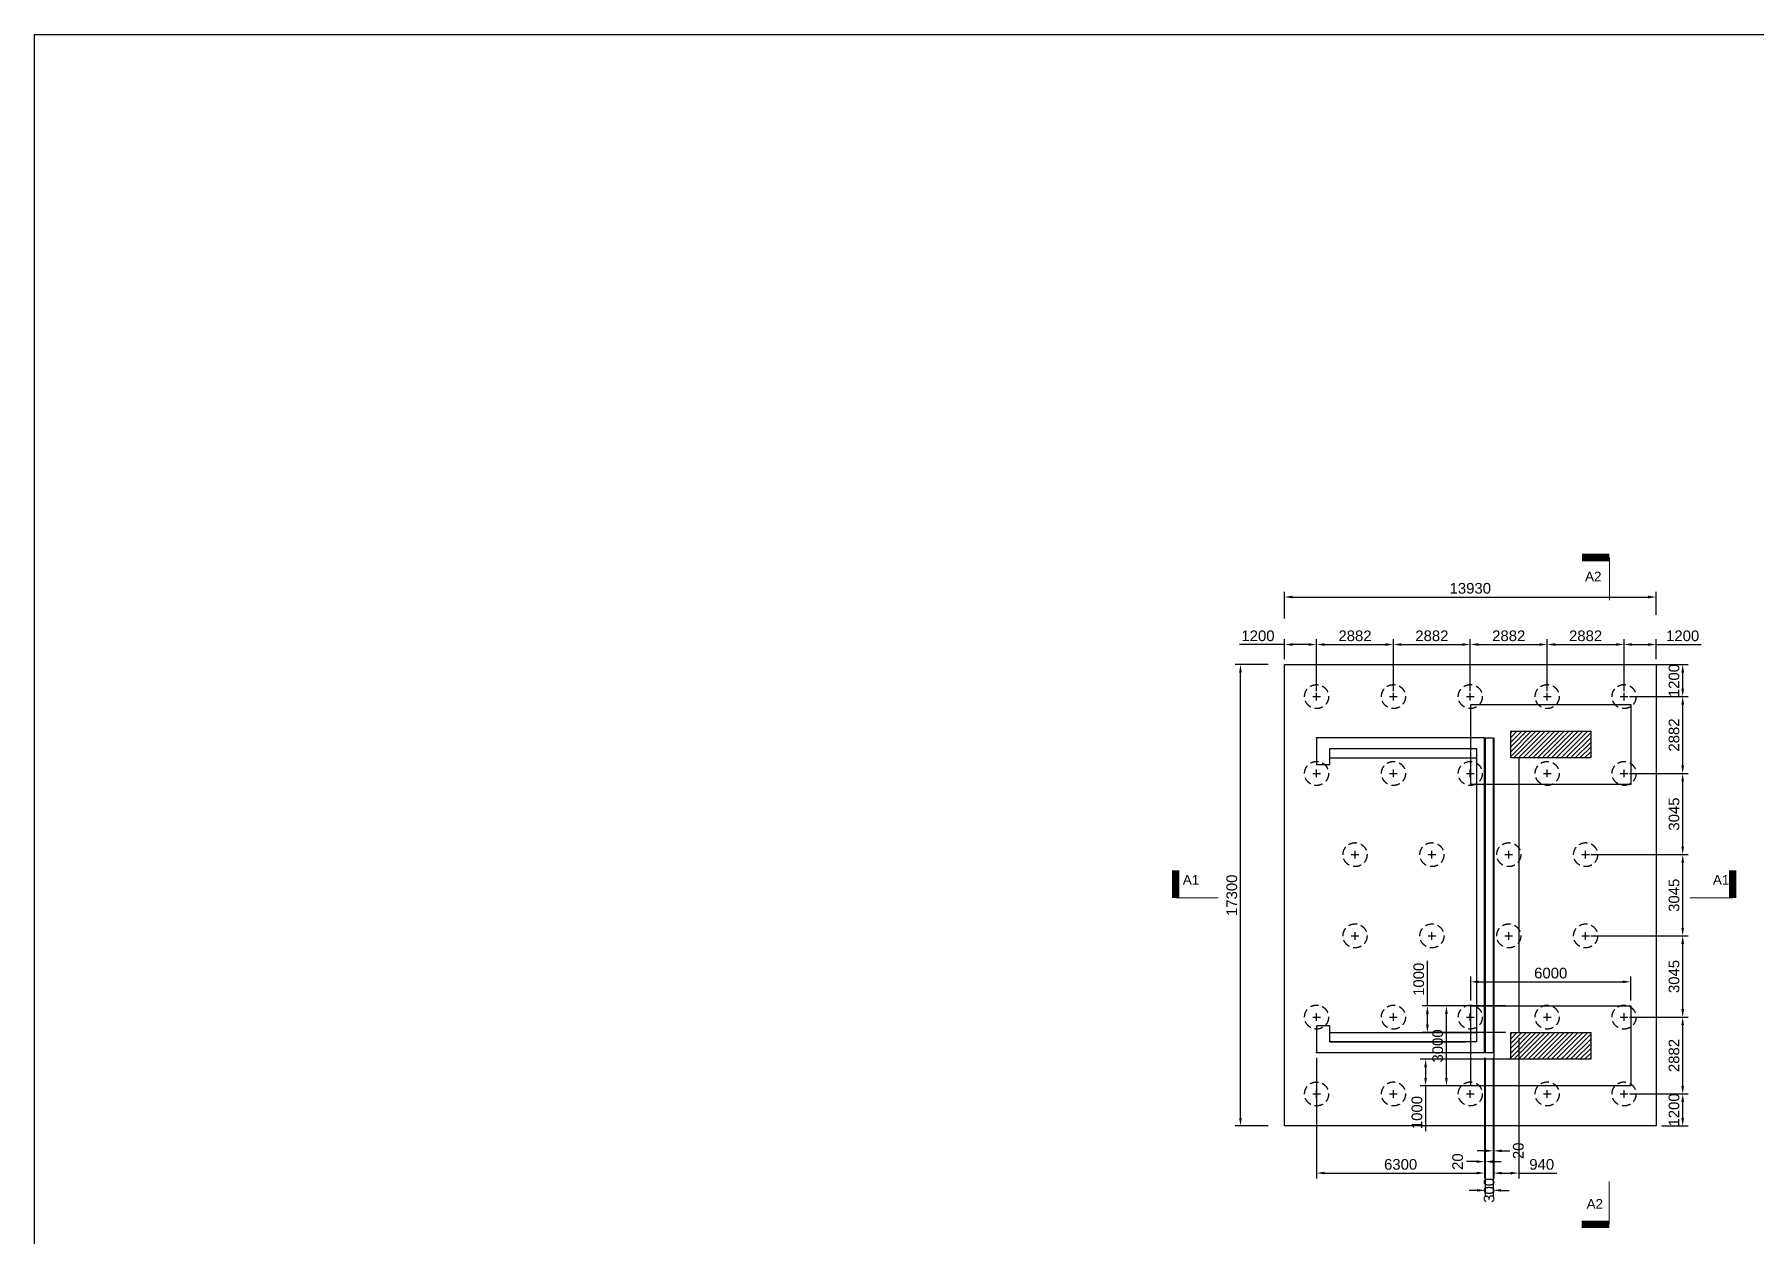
# Model space of a CAD drawing. Header units: millimetres. Extents: x 1231188 to 3899118, y -5478610 to -489530.
# Drawn here: x 2838621 to 2903229, y -3108633 to -3063520 of the extents above; entities that cross this region are included whole.
import ezdxf

# ---------------------------------------------------------------- set-up
doc = ezdxf.new("R2010")
doc.units = ezdxf.units.MM
doc.header["$LTSCALE"] = 25
doc.header["$MEASUREMENT"] = 0
doc.header["$PDMODE"] = 3
doc.linetypes.add('DASHED', pattern=[0.75, 0.5, -0.25])
doc.layers.get('Defpoints').update_dxf_attribs({"color": 230, "lineweight": 9})
for name, color, linetype in [('ABUTMENT', 1, 'Continuous'), ('ARCH', 4, 'Continuous'), ('Reinf', 1, 'Continuous')]:
    doc.layers.add(name, color=color, linetype=linetype)
for name, color, linetype, lineweight in [('COLUMN', 1, 'Continuous', 25), ('DIM', 8, 'Continuous', 13), ('HATCH', 191, 'Continuous', 9), ('Long beam', 2, 'Continuous', 15), ('PILE', 214, 'Continuous', 30), ('text', 7, 'Continuous', 18)]:
    doc.layers.add(name, color=color, linetype=linetype, lineweight=lineweight)
doc.styles.add('ARIAL', font='arial.ttf', dxfattribs={"height": 400})
doc.styles.get("Standard").update_dxf_attribs({"font": 'swissl.ttf'})
doc.dimstyles.new('dim-50', dxfattribs={"dimtxt": 200, "dimasz": 200, "dimexe": 20, "dimexo": 20, "dimgap": 0.09, "dimtad": 0, "dimdec": 0, "dimzin": 0, "dimdsep": 46, "dimtxsty": 'Standard', "dimcen": 0.09, "dimclrd": 5, "dimclrt": 5, "dimazin": 0, "dimtfac": 1, "dimtdec": 0, "dimtofl": 0, "dimtmove": 0, "dimatfit": 3, "dimfxl": 1, "dimtolj": 1, "dimtzin": 0, "dimarcsym": 0})

# ---------------------------------------------------------------- blocks, each defined once
blk = doc.blocks.new('SEC')
at = {"layer": 'text', "color": 6, "linetype": 'ByBlock', "ltscale": 100}
blk.add_lwpolyline([(-799, 0), (0, 0)], dxfattribs=at)
blk.add_lwpolyline([(0, 0, 140, 140, 0), (0, -514, 0, 0, 0)], format="xyseb", dxfattribs=at)
blk = doc.blocks.new('*D683')
at = {"layer": 'Defpoints', "color": 0, "lineweight": -2, "ltscale": 150, "transparency": 16777216}
for p in [(2899424, -3084615), (2885494, -3085618, 46691), (2899424, -3085481, 46692)]:
    blk.add_point(p, dxfattribs=at)
at = {"layer": 'DIM', "color": 0, "lineweight": -2, "ltscale": 150, "transparency": 16777216}
for p, q in [((2885494, -3085418), (2885494, -3084415)), ((2899424, -3085281), (2899424, -3084415))]:
    blk.add_line(p, q, dxfattribs=at)
at = {"layer": 'DIM', "color": 5, "lineweight": -2, "ltscale": 150, "transparency": 16777216}
blk.add_line((2885794, -3084615), (2899124, -3084615), dxfattribs=at)
for points in [[(2885794, -3084565), (2885794, -3084665), (2885494, -3084615)], [(2899124, -3084565), (2899124, -3084665), (2899424, -3084615)]]:
    blk.add_solid(points, dxfattribs=at)
at = {"layer": 'DIM', "color": 2, "ltscale": 150, "transparency": 16777216, "insert": (2892459, -3084290), "char_height": 400, "attachment_point": 5, "style": 'ARIAL'}
blk.add_mtext('\\A1;13930', dxfattribs=at)
blk = doc.blocks.new('*D684')
at = {"layer": 'Defpoints', "color": 0, "lineweight": -2, "ltscale": 150, "transparency": 16777216}
for p in [(2883841, -3087149), (2885084, -3087149), (2885084, -3104449)]:
    blk.add_point(p, dxfattribs=at)
at = {"layer": 'DIM', "color": 0, "lineweight": -2, "ltscale": 150, "transparency": 16777216}
for p, q in [((2884884, -3087149), (2883641, -3087149)), ((2884884, -3104449), (2883641, -3104449))]:
    blk.add_line(p, q, dxfattribs=at)
at = {"layer": 'DIM', "color": 5, "lineweight": -2, "ltscale": 150, "transparency": 16777216}
blk.add_line((2883841, -3104149), (2883841, -3087449), dxfattribs=at)
for points in [[(2883791, -3087449), (2883891, -3087449), (2883841, -3087149)], [(2883791, -3104149), (2883891, -3104149), (2883841, -3104449)]]:
    blk.add_solid(points, dxfattribs=at)
at = {"layer": 'DIM', "color": 2, "ltscale": 150, "transparency": 16777216, "insert": (2883517, -3095799), "char_height": 400, "attachment_point": 5, "rotation": 90, "style": 'ARIAL'}
blk.add_mtext('\\A1;17300', dxfattribs=at)
blk = doc.blocks.new('*D685')
at = {"layer": 'Defpoints', "color": 0, "lineweight": -2, "ltscale": 150, "transparency": 16777216}
for p in [(2886695, -3101699, 46692), (2892996, -3101699, 46692), (2892996, -3106215)]:
    blk.add_point(p, dxfattribs=at)
at = {"layer": 'DIM', "color": 0, "lineweight": -2, "ltscale": 150, "transparency": 16777216}
for p, q in [((2886695, -3101899), (2886695, -3106415)), ((2892996, -3101899), (2892996, -3106415))]:
    blk.add_line(p, q, dxfattribs=at)
at = {"layer": 'DIM', "color": 5, "lineweight": -2, "ltscale": 150, "transparency": 16777216}
blk.add_line((2886995, -3106215), (2892696, -3106215), dxfattribs=at)
for points in [[(2886995, -3106165), (2886995, -3106265), (2886695, -3106215)], [(2892696, -3106165), (2892696, -3106265), (2892996, -3106215)]]:
    blk.add_solid(points, dxfattribs=at)
at = {"layer": 'DIM', "color": 2, "ltscale": 150, "transparency": 16777216, "insert": (2889846, -3105891), "char_height": 400, "attachment_point": 5, "style": 'ARIAL'}
blk.add_mtext('\\A1;6300', dxfattribs=at)
blk = doc.blocks.new('*D686')
at = {"layer": 'Defpoints', "color": 0, "lineweight": -2, "ltscale": 150, "transparency": 16777216}
for p in [(2892996, -3101699), (2893016, -3101699, 0), (2893016, -3105787)]:
    blk.add_point(p, dxfattribs=at)
at = {"layer": 'DIM', "color": 0, "lineweight": -2, "ltscale": 150, "transparency": 16777216}
for p, q in [((2892996, -3101899), (2892996, -3105987)), ((2893016, -3101899), (2893016, -3105987))]:
    blk.add_line(p, q, dxfattribs=at)
at = {"layer": 'DIM', "color": 5, "lineweight": -2, "ltscale": 150, "transparency": 16777216}
for p, q in [((2892696, -3105787), (2892311, -3105787)), ((2893316, -3105787), (2893616, -3105787))]:
    blk.add_line(p, q, dxfattribs=at)
for points in [[(2892696, -3105737), (2892696, -3105837), (2892996, -3105787)], [(2893316, -3105737), (2893316, -3105837), (2893016, -3105787)]]:
    blk.add_solid(points, dxfattribs=at)
at = {"layer": 'DIM', "color": 2, "ltscale": 150, "transparency": 16777216, "insert": (2891986, -3105787), "char_height": 400, "attachment_point": 5, "rotation": 90, "style": 'ARIAL'}
blk.add_mtext('\\A1;20', dxfattribs=at)
blk = doc.blocks.new('*D687')
at = {"layer": 'Defpoints', "color": 0, "lineweight": -2, "ltscale": 150, "transparency": 16777216}
for p in [(2893016, -3101699, 0), (2893315, -3101699, -64193), (2893315, -3106864)]:
    blk.add_point(p, dxfattribs=at)
at = {"layer": 'DIM', "color": 0, "lineweight": -2, "ltscale": 150, "transparency": 16777216}
for p, q in [((2893016, -3101899), (2893016, -3107064)), ((2893315, -3101899), (2893315, -3107064))]:
    blk.add_line(p, q, dxfattribs=at)
at = {"layer": 'DIM', "color": 5, "lineweight": -2, "ltscale": 150, "transparency": 16777216}
for p, q in [((2892716, -3106864), (2892416, -3106864)), ((2893615, -3106864), (2893915, -3106864))]:
    blk.add_line(p, q, dxfattribs=at)
for points in [[(2892716, -3106814), (2892716, -3106914), (2893016, -3106864)], [(2893615, -3106814), (2893615, -3106914), (2893315, -3106864)]]:
    blk.add_solid(points, dxfattribs=at)
at = {"layer": 'DIM', "color": 2, "ltscale": 150, "transparency": 16777216, "insert": (2893165, -3106864), "char_height": 400, "attachment_point": 5, "rotation": 90, "style": 'ARIAL'}
blk.add_mtext('\\A1;300', dxfattribs=at)
blk = doc.blocks.new('*D688')
at = {"layer": 'Defpoints', "color": 0, "lineweight": -2, "ltscale": 150, "transparency": 16777216}
for p in [(2893315, -3101699, 46692), (2893335, -3101699), (2893335, -3105381)]:
    blk.add_point(p, dxfattribs=at)
at = {"layer": 'DIM', "color": 0, "lineweight": -2, "ltscale": 150, "transparency": 16777216}
for p, q in [((2893315, -3101899), (2893315, -3105581)), ((2893335, -3101899), (2893335, -3105581))]:
    blk.add_line(p, q, dxfattribs=at)
at = {"layer": 'DIM', "color": 5, "lineweight": -2, "ltscale": 150, "transparency": 16777216}
for p, q in [((2893015, -3105381), (2892715, -3105381)), ((2893635, -3105381), (2893935, -3105381))]:
    blk.add_line(p, q, dxfattribs=at)
for points in [[(2893015, -3105331), (2893015, -3105431), (2893315, -3105381)], [(2893635, -3105331), (2893635, -3105431), (2893335, -3105381)]]:
    blk.add_solid(points, dxfattribs=at)
at = {"layer": 'DIM', "color": 2, "ltscale": 150, "transparency": 16777216, "insert": (2894260, -3105381), "char_height": 400, "attachment_point": 5, "rotation": 90, "style": 'ARIAL'}
blk.add_mtext('\\A1;20', dxfattribs=at)
blk = doc.blocks.new('*D689')
at = {"layer": 'Defpoints', "color": 0, "lineweight": -2, "ltscale": 150, "transparency": 16777216}
for p in [(2893335, -3100949), (2894276, -3100949), (2894276, -3106217)]:
    blk.add_point(p, dxfattribs=at)
at = {"layer": 'DIM', "color": 0, "lineweight": -2, "ltscale": 150, "transparency": 16777216}
for p, q in [((2893335, -3101149), (2893335, -3106417)), ((2894276, -3101149), (2894276, -3106417))]:
    blk.add_line(p, q, dxfattribs=at)
at = {"layer": 'DIM', "color": 5, "lineweight": -2, "ltscale": 150, "transparency": 16777216}
for p, q in [((2893635, -3106217), (2893976, -3106217)), ((2894276, -3106217), (2895698, -3106217))]:
    blk.add_line(p, q, dxfattribs=at)
for points in [[(2893635, -3106167), (2893635, -3106267), (2893335, -3106217)], [(2893976, -3106167), (2893976, -3106267), (2894276, -3106217)]]:
    blk.add_solid(points, dxfattribs=at)
at = {"layer": 'DIM', "color": 2, "ltscale": 150, "transparency": 16777216, "insert": (2895137, -3105892), "char_height": 400, "attachment_point": 5, "style": 'ARIAL'}
blk.add_mtext('\\A1;940', dxfattribs=at)
blk = doc.blocks.new('*D690')
at = {"layer": 'Defpoints', "color": 0, "lineweight": -2, "ltscale": 150, "transparency": 16777216}
for p in [(2898474, -3099044), (2892474, -3099949), (2898474, -3099949)]:
    blk.add_point(p, dxfattribs=at)
at = {"layer": 'DIM', "color": 0, "lineweight": -2, "ltscale": 150, "transparency": 16777216}
for p, q in [((2892474, -3099749), (2892474, -3098844)), ((2898474, -3099749), (2898474, -3098844))]:
    blk.add_line(p, q, dxfattribs=at)
at = {"layer": 'DIM', "color": 5, "lineweight": -2, "ltscale": 150, "transparency": 16777216}
blk.add_line((2892774, -3099044), (2898174, -3099044), dxfattribs=at)
for points in [[(2892774, -3098994), (2892774, -3099094), (2892474, -3099044)], [(2898174, -3098994), (2898174, -3099094), (2898474, -3099044)]]:
    blk.add_solid(points, dxfattribs=at)
at = {"layer": 'DIM', "color": 2, "ltscale": 150, "transparency": 16777216, "insert": (2895474, -3098719), "char_height": 400, "attachment_point": 5, "style": 'ARIAL'}
blk.add_mtext('\\A1;6000', dxfattribs=at)
blk = doc.blocks.new('*D691')
at = {"layer": 'Defpoints', "color": 0, "lineweight": -2, "ltscale": 150, "transparency": 16777216}
for p in [(2891563, -3099949), (2892474, -3099949), (2892474, -3102949)]:
    blk.add_point(p, dxfattribs=at)
at = {"layer": 'DIM', "color": 0, "lineweight": -2, "ltscale": 150, "transparency": 16777216}
for p, q in [((2892274, -3099949), (2891363, -3099949)), ((2892274, -3102949), (2891363, -3102949))]:
    blk.add_line(p, q, dxfattribs=at)
at = {"layer": 'DIM', "color": 5, "lineweight": -2, "ltscale": 150, "transparency": 16777216}
blk.add_line((2891563, -3102649), (2891563, -3100249), dxfattribs=at)
for points in [[(2891513, -3100249), (2891613, -3100249), (2891563, -3099949)], [(2891513, -3102649), (2891613, -3102649), (2891563, -3102949)]]:
    blk.add_solid(points, dxfattribs=at)
at = {"layer": 'DIM', "color": 2, "ltscale": 150, "transparency": 16777216, "insert": (2891239, -3101449), "char_height": 400, "attachment_point": 5, "rotation": 90, "style": 'ARIAL'}
blk.add_mtext('\\A1;3000', dxfattribs=at)
blk = doc.blocks.new('*D692')
at = {"layer": 'Defpoints', "color": 0, "lineweight": -2, "ltscale": 150, "transparency": 16777216}
for p in [(2890850, -3099949), (2893974, -3099949), (2893974, -3100949)]:
    blk.add_point(p, dxfattribs=at)
at = {"layer": 'DIM', "color": 5, "lineweight": -2, "ltscale": 150, "transparency": 16777216}
for p, q in [((2890850, -3099949), (2890850, -3098253)), ((2890850, -3100649), (2890850, -3100249))]:
    blk.add_line(p, q, dxfattribs=at)
at = {"layer": 'DIM', "color": 0, "lineweight": -2, "ltscale": 150, "transparency": 16777216}
for p, q in [((2893774, -3099949), (2890650, -3099949)), ((2893774, -3100949), (2890650, -3100949))]:
    blk.add_line(p, q, dxfattribs=at)
at = {"layer": 'DIM', "color": 5, "lineweight": -2, "ltscale": 150, "transparency": 16777216}
for points in [[(2890800, -3100249), (2890900, -3100249), (2890850, -3099949)], [(2890800, -3100649), (2890900, -3100649), (2890850, -3100949)]]:
    blk.add_solid(points, dxfattribs=at)
at = {"layer": 'DIM', "color": 2, "ltscale": 150, "transparency": 16777216, "insert": (2890526, -3098951), "char_height": 400, "attachment_point": 5, "rotation": 90, "style": 'ARIAL'}
blk.add_mtext('\\A1;1000', dxfattribs=at)
blk = doc.blocks.new('*D693')
at = {"layer": 'Defpoints', "color": 0, "lineweight": -2, "ltscale": 150, "transparency": 16777216}
for p in [(2890782, -3101949), (2894274, -3101949), (2894274, -3102949)]:
    blk.add_point(p, dxfattribs=at)
at = {"layer": 'DIM', "color": 0, "lineweight": -2, "ltscale": 150, "transparency": 16777216}
for p, q in [((2894074, -3101949), (2890582, -3101949)), ((2894074, -3102949), (2890582, -3102949))]:
    blk.add_line(p, q, dxfattribs=at)
at = {"layer": 'DIM', "color": 5, "lineweight": -2, "ltscale": 150, "transparency": 16777216}
for p, q in [((2890782, -3102249), (2890782, -3102649)), ((2890782, -3102949), (2890782, -3104644))]:
    blk.add_line(p, q, dxfattribs=at)
for points in [[(2890732, -3102249), (2890832, -3102249), (2890782, -3101949)], [(2890732, -3102649), (2890832, -3102649), (2890782, -3102949)]]:
    blk.add_solid(points, dxfattribs=at)
at = {"layer": 'DIM', "color": 2, "ltscale": 150, "transparency": 16777216, "insert": (2890458, -3103946), "char_height": 400, "attachment_point": 5, "rotation": 90, "style": 'ARIAL'}
blk.add_mtext('\\A1;1000', dxfattribs=at)
blk = doc.blocks.new('*D694')
at = {"layer": 'Defpoints', "color": 0, "lineweight": -2, "ltscale": 150, "transparency": 16777216}
for p in [(2898224, -3103249, 42552), (2900423, -3103249), (2899424, -3104449, 89243)]:
    blk.add_point(p, dxfattribs=at)
at = {"layer": 'DIM', "color": 0, "lineweight": -2, "ltscale": 150, "transparency": 16777216}
for p, q in [((2898424, -3103249), (2900623, -3103249)), ((2899624, -3104449), (2900623, -3104449))]:
    blk.add_line(p, q, dxfattribs=at)
at = {"layer": 'DIM', "color": 5, "lineweight": -2, "ltscale": 150, "transparency": 16777216}
blk.add_line((2900423, -3104149), (2900423, -3103549), dxfattribs=at)
for points in [[(2900373, -3103549), (2900473, -3103549), (2900423, -3103249)], [(2900373, -3104149), (2900473, -3104149), (2900423, -3104449)]]:
    blk.add_solid(points, dxfattribs=at)
at = {"layer": 'DIM', "color": 2, "ltscale": 150, "transparency": 16777216, "insert": (2900098, -3103849), "char_height": 400, "attachment_point": 5, "rotation": 90, "style": 'ARIAL'}
blk.add_mtext('\\A1;1200', dxfattribs=at)
blk = doc.blocks.new('*D695')
at = {"layer": 'Defpoints', "color": 0, "lineweight": -2, "ltscale": 150, "transparency": 16777216}
for p in [(2898224, -3100367, 42552), (2900423, -3100367), (2898224, -3103249, 42552)]:
    blk.add_point(p, dxfattribs=at)
at = {"layer": 'DIM', "color": 0, "lineweight": -2, "ltscale": 150, "transparency": 16777216}
for p, q in [((2898424, -3100367), (2900623, -3100367)), ((2898424, -3103249), (2900623, -3103249))]:
    blk.add_line(p, q, dxfattribs=at)
at = {"layer": 'DIM', "color": 5, "lineweight": -2, "ltscale": 150, "transparency": 16777216}
blk.add_line((2900423, -3102949), (2900423, -3100667), dxfattribs=at)
for points in [[(2900373, -3100667), (2900473, -3100667), (2900423, -3100367)], [(2900373, -3102949), (2900473, -3102949), (2900423, -3103249)]]:
    blk.add_solid(points, dxfattribs=at)
at = {"layer": 'DIM', "color": 2, "ltscale": 150, "transparency": 16777216, "insert": (2900098, -3101808), "char_height": 400, "attachment_point": 5, "rotation": 90, "style": 'ARIAL'}
blk.add_mtext('\\A1;2882', dxfattribs=at)
blk = doc.blocks.new('*D696')
at = {"layer": 'Defpoints', "color": 0, "lineweight": -2, "ltscale": 150, "transparency": 16777216}
for p in [(2896783, -3097321), (2900423, -3097321), (2898224, -3100367, 42552)]:
    blk.add_point(p, dxfattribs=at)
at = {"layer": 'DIM', "color": 0, "lineweight": -2, "ltscale": 150, "transparency": 16777216}
for p, q in [((2896983, -3097321), (2900623, -3097321)), ((2898424, -3100367), (2900623, -3100367))]:
    blk.add_line(p, q, dxfattribs=at)
at = {"layer": 'DIM', "color": 5, "lineweight": -2, "ltscale": 150, "transparency": 16777216}
blk.add_line((2900423, -3100067), (2900423, -3097621), dxfattribs=at)
for points in [[(2900373, -3097621), (2900473, -3097621), (2900423, -3097321)], [(2900373, -3100067), (2900473, -3100067), (2900423, -3100367)]]:
    blk.add_solid(points, dxfattribs=at)
at = {"layer": 'DIM', "color": 2, "ltscale": 150, "transparency": 16777216, "insert": (2900098, -3098844), "char_height": 400, "attachment_point": 5, "rotation": 90, "style": 'ARIAL'}
blk.add_mtext('\\A1;3045', dxfattribs=at)
blk = doc.blocks.new('*D697')
at = {"layer": 'Defpoints', "color": 0, "lineweight": -2, "ltscale": 150, "transparency": 16777216}
for p in [(2896783, -3094276), (2900423, -3094276), (2896783, -3097321)]:
    blk.add_point(p, dxfattribs=at)
at = {"layer": 'DIM', "color": 0, "lineweight": -2, "ltscale": 150, "transparency": 16777216}
for p, q in [((2896983, -3094276), (2900623, -3094276)), ((2896983, -3097321), (2900623, -3097321))]:
    blk.add_line(p, q, dxfattribs=at)
at = {"layer": 'DIM', "color": 5, "lineweight": -2, "ltscale": 150, "transparency": 16777216}
blk.add_line((2900423, -3097021), (2900423, -3094576), dxfattribs=at)
for points in [[(2900373, -3094576), (2900473, -3094576), (2900423, -3094276)], [(2900373, -3097021), (2900473, -3097021), (2900423, -3097321)]]:
    blk.add_solid(points, dxfattribs=at)
at = {"layer": 'DIM', "color": 2, "ltscale": 150, "transparency": 16777216, "insert": (2900098, -3095799), "char_height": 400, "attachment_point": 5, "rotation": 90, "style": 'ARIAL'}
blk.add_mtext('\\A1;3045', dxfattribs=at)
blk = doc.blocks.new('*D698')
at = {"layer": 'Defpoints', "color": 0, "lineweight": -2, "ltscale": 150, "transparency": 16777216}
for p in [(2898224, -3091231, 42552), (2900423, -3091231), (2896783, -3094276)]:
    blk.add_point(p, dxfattribs=at)
at = {"layer": 'DIM', "color": 0, "lineweight": -2, "ltscale": 150, "transparency": 16777216}
for p, q in [((2898424, -3091231), (2900623, -3091231)), ((2896983, -3094276), (2900623, -3094276))]:
    blk.add_line(p, q, dxfattribs=at)
at = {"layer": 'DIM', "color": 5, "lineweight": -2, "ltscale": 150, "transparency": 16777216}
blk.add_line((2900423, -3093976), (2900423, -3091531), dxfattribs=at)
for points in [[(2900373, -3091531), (2900473, -3091531), (2900423, -3091231)], [(2900373, -3093976), (2900473, -3093976), (2900423, -3094276)]]:
    blk.add_solid(points, dxfattribs=at)
at = {"layer": 'DIM', "color": 2, "ltscale": 150, "transparency": 16777216, "insert": (2900098, -3092753), "char_height": 400, "attachment_point": 5, "rotation": 90, "style": 'ARIAL'}
blk.add_mtext('\\A1;3045', dxfattribs=at)
blk = doc.blocks.new('*D699')
at = {"layer": 'Defpoints', "color": 0, "lineweight": -2, "ltscale": 150, "transparency": 16777216}
for p in [(2898224, -3088349, 42552), (2900423, -3088349), (2898224, -3091231, 42552)]:
    blk.add_point(p, dxfattribs=at)
at = {"layer": 'DIM', "color": 0, "lineweight": -2, "ltscale": 150, "transparency": 16777216}
for p, q in [((2898424, -3088349), (2900623, -3088349)), ((2898424, -3091231), (2900623, -3091231))]:
    blk.add_line(p, q, dxfattribs=at)
at = {"layer": 'DIM', "color": 5, "lineweight": -2, "ltscale": 150, "transparency": 16777216}
blk.add_line((2900423, -3090931), (2900423, -3088649), dxfattribs=at)
for points in [[(2900373, -3088649), (2900473, -3088649), (2900423, -3088349)], [(2900373, -3090931), (2900473, -3090931), (2900423, -3091231)]]:
    blk.add_solid(points, dxfattribs=at)
at = {"layer": 'DIM', "color": 2, "ltscale": 150, "transparency": 16777216, "insert": (2900098, -3089790), "char_height": 400, "attachment_point": 5, "rotation": 90, "style": 'ARIAL'}
blk.add_mtext('\\A1;2882', dxfattribs=at)
blk = doc.blocks.new('*D700')
at = {"layer": 'Defpoints', "color": 0, "lineweight": -2, "ltscale": 150, "transparency": 16777216}
for p in [(2898237, -3087149, 89243), (2900423, -3087149), (2898224, -3088349, 42552)]:
    blk.add_point(p, dxfattribs=at)
at = {"layer": 'DIM', "color": 0, "lineweight": -2, "ltscale": 150, "transparency": 16777216}
for p, q in [((2898437, -3087149), (2900623, -3087149)), ((2898424, -3088349), (2900623, -3088349))]:
    blk.add_line(p, q, dxfattribs=at)
at = {"layer": 'DIM', "color": 5, "lineweight": -2, "ltscale": 150, "transparency": 16777216}
blk.add_line((2900423, -3088049), (2900423, -3087449), dxfattribs=at)
for points in [[(2900373, -3087449), (2900473, -3087449), (2900423, -3087149)], [(2900373, -3088049), (2900473, -3088049), (2900423, -3088349)]]:
    blk.add_solid(points, dxfattribs=at)
at = {"layer": 'DIM', "color": 2, "ltscale": 150, "transparency": 16777216, "insert": (2900098, -3087749), "char_height": 400, "attachment_point": 5, "rotation": 90, "style": 'ARIAL'}
blk.add_mtext('\\A1;1200', dxfattribs=at)
blk = doc.blocks.new('*D701')
at = {"layer": 'Defpoints', "color": 0, "lineweight": -2, "ltscale": 150, "transparency": 16777216}
for p in [(2886695, -3086396), (2885495, -3087149, 89243), (2886695, -3088349, 89243)]:
    blk.add_point(p, dxfattribs=at)
at = {"layer": 'DIM', "color": 0, "lineweight": -2, "ltscale": 150, "transparency": 16777216}
for p, q in [((2885495, -3086949), (2885495, -3086196)), ((2886695, -3088149), (2886695, -3086196))]:
    blk.add_line(p, q, dxfattribs=at)
at = {"layer": 'DIM', "color": 5, "lineweight": -2, "ltscale": 150, "transparency": 16777216}
for p, q in [((2885495, -3086396), (2883800, -3086396)), ((2886395, -3086396), (2885795, -3086396))]:
    blk.add_line(p, q, dxfattribs=at)
for points in [[(2885795, -3086346), (2885795, -3086446), (2885495, -3086396)], [(2886395, -3086346), (2886395, -3086446), (2886695, -3086396)]]:
    blk.add_solid(points, dxfattribs=at)
at = {"layer": 'DIM', "color": 2, "ltscale": 150, "transparency": 16777216, "insert": (2884498, -3086072), "char_height": 400, "attachment_point": 5, "style": 'ARIAL'}
blk.add_mtext('\\A1;1200', dxfattribs=at)
blk = doc.blocks.new('*D702')
at = {"layer": 'Defpoints', "color": 0, "lineweight": -2, "ltscale": 150, "transparency": 16777216}
for p in [(2889577, -3086396), (2886695, -3088349, 89243), (2889577, -3088349, 77570)]:
    blk.add_point(p, dxfattribs=at)
at = {"layer": 'DIM', "color": 0, "lineweight": -2, "ltscale": 150, "transparency": 16777216}
for p, q in [((2886695, -3088149), (2886695, -3086196)), ((2889577, -3088149), (2889577, -3086196))]:
    blk.add_line(p, q, dxfattribs=at)
at = {"layer": 'DIM', "color": 5, "lineweight": -2, "ltscale": 150, "transparency": 16777216}
blk.add_line((2886995, -3086396), (2889277, -3086396), dxfattribs=at)
for points in [[(2886995, -3086346), (2886995, -3086446), (2886695, -3086396)], [(2889277, -3086346), (2889277, -3086446), (2889577, -3086396)]]:
    blk.add_solid(points, dxfattribs=at)
at = {"layer": 'DIM', "color": 2, "ltscale": 150, "transparency": 16777216, "insert": (2888136, -3086072), "char_height": 400, "attachment_point": 5, "style": 'ARIAL'}
blk.add_mtext('\\A1;2882', dxfattribs=at)
blk = doc.blocks.new('*D703')
at = {"layer": 'Defpoints', "color": 0, "lineweight": -2, "ltscale": 150, "transparency": 16777216}
for p in [(2892459, -3086396), (2889577, -3088349, 77570), (2892459, -3088349, 65898)]:
    blk.add_point(p, dxfattribs=at)
at = {"layer": 'DIM', "color": 0, "lineweight": -2, "ltscale": 150, "transparency": 16777216}
for p, q in [((2889577, -3088149), (2889577, -3086196)), ((2892459, -3088149), (2892459, -3086196))]:
    blk.add_line(p, q, dxfattribs=at)
at = {"layer": 'DIM', "color": 5, "lineweight": -2, "ltscale": 150, "transparency": 16777216}
blk.add_line((2889877, -3086396), (2892159, -3086396), dxfattribs=at)
for points in [[(2889877, -3086346), (2889877, -3086446), (2889577, -3086396)], [(2892159, -3086346), (2892159, -3086446), (2892459, -3086396)]]:
    blk.add_solid(points, dxfattribs=at)
at = {"layer": 'DIM', "color": 2, "ltscale": 150, "transparency": 16777216, "insert": (2891018, -3086072), "char_height": 400, "attachment_point": 5, "style": 'ARIAL'}
blk.add_mtext('\\A1;2882', dxfattribs=at)
blk = doc.blocks.new('*D704')
at = {"layer": 'Defpoints', "color": 0, "lineweight": -2, "ltscale": 150, "transparency": 16777216}
for p in [(2895341, -3086396), (2892459, -3088349, 65898), (2895341, -3088349, 54225)]:
    blk.add_point(p, dxfattribs=at)
at = {"layer": 'DIM', "color": 0, "lineweight": -2, "ltscale": 150, "transparency": 16777216}
for p, q in [((2892459, -3088149), (2892459, -3086196)), ((2895341, -3088149), (2895341, -3086196))]:
    blk.add_line(p, q, dxfattribs=at)
at = {"layer": 'DIM', "color": 5, "lineweight": -2, "ltscale": 150, "transparency": 16777216}
blk.add_line((2892759, -3086396), (2895041, -3086396), dxfattribs=at)
for points in [[(2892759, -3086346), (2892759, -3086446), (2892459, -3086396)], [(2895041, -3086346), (2895041, -3086446), (2895341, -3086396)]]:
    blk.add_solid(points, dxfattribs=at)
at = {"layer": 'DIM', "color": 2, "ltscale": 150, "transparency": 16777216, "insert": (2893900, -3086072), "char_height": 400, "attachment_point": 5, "style": 'ARIAL'}
blk.add_mtext('\\A1;2882', dxfattribs=at)
blk = doc.blocks.new('*D705')
at = {"layer": 'Defpoints', "color": 0, "lineweight": -2, "ltscale": 150, "transparency": 16777216}
for p in [(2898224, -3086396), (2895341, -3088349, 54225), (2898224, -3088349, 42552)]:
    blk.add_point(p, dxfattribs=at)
at = {"layer": 'DIM', "color": 0, "lineweight": -2, "ltscale": 150, "transparency": 16777216}
for p, q in [((2895341, -3088149), (2895341, -3086196)), ((2898224, -3088149), (2898224, -3086196))]:
    blk.add_line(p, q, dxfattribs=at)
at = {"layer": 'DIM', "color": 5, "lineweight": -2, "ltscale": 150, "transparency": 16777216}
blk.add_line((2895641, -3086396), (2897924, -3086396), dxfattribs=at)
for points in [[(2895641, -3086346), (2895641, -3086446), (2895341, -3086396)], [(2897924, -3086346), (2897924, -3086446), (2898224, -3086396)]]:
    blk.add_solid(points, dxfattribs=at)
at = {"layer": 'DIM', "color": 2, "ltscale": 150, "transparency": 16777216, "insert": (2896782, -3086072), "char_height": 400, "attachment_point": 5, "style": 'ARIAL'}
blk.add_mtext('\\A1;2882', dxfattribs=at)
blk = doc.blocks.new('*D706')
at = {"layer": 'Defpoints', "color": 0, "lineweight": -2, "ltscale": 150, "transparency": 16777216}
for p in [(2899424, -3086396), (2899424, -3087149, 89243), (2898224, -3088349, 42552)]:
    blk.add_point(p, dxfattribs=at)
at = {"layer": 'DIM', "color": 0, "lineweight": -2, "ltscale": 150, "transparency": 16777216}
for p, q in [((2898224, -3088149), (2898224, -3086196)), ((2899424, -3086949), (2899424, -3086196))]:
    blk.add_line(p, q, dxfattribs=at)
at = {"layer": 'DIM', "color": 5, "lineweight": -2, "ltscale": 150, "transparency": 16777216}
for p, q in [((2898524, -3086396), (2899124, -3086396)), ((2899424, -3086396), (2901119, -3086396))]:
    blk.add_line(p, q, dxfattribs=at)
for points in [[(2898524, -3086346), (2898524, -3086446), (2898224, -3086396)], [(2899124, -3086346), (2899124, -3086446), (2899424, -3086396)]]:
    blk.add_solid(points, dxfattribs=at)
at = {"layer": 'DIM', "color": 2, "ltscale": 150, "transparency": 16777216, "insert": (2900421, -3086072), "char_height": 400, "attachment_point": 5, "style": 'ARIAL'}
blk.add_mtext('\\A1;1200', dxfattribs=at)

msp = doc.modelspace()

# ---------------------------------------------------------------- hatches: boundary and pattern name
at = {"layer": 'HATCH', "linetype": 'ByBlock', "ltscale": 100}
h = msp.add_hatch(dxfattribs=at)
h.set_pattern_fill('ANSI31', color=256, scale=1000, style=0)
h.set_pattern_definition([(45, (-7908705.43, -8559740.46), (-88.3883476, 88.3883476), [])])
h.paths.add_polyline_path([(2896973.50078, -3090648.66667), (2896973.50078, -3089648.66667), (2893973.50078, -3089648.66667), (2893973.50078, -3090648.66667)])
h = msp.add_hatch(dxfattribs=at)
h.set_pattern_fill('ANSI31', color=256, scale=1000, style=0)
h.set_pattern_definition([(45, (-7908705.43, -8571040.46), (-88.3883476, 88.3883476), [])])
h.paths.add_polyline_path([(2896973.50078, -3101948.66618), (2896973.50078, -3100948.66618), (2893973.50078, -3100948.66618), (2893973.50078, -3101948.66618)])

# ---------------------------------------------------------------- linework, layer by layer
at = {"layer": 'ABUTMENT', "ltscale": 5000}
for p, q in [((2892995.52851, -3089898.66667, 29919.41307), (2892995.52851, -3101698.66667, 25135.66161)), ((2893015.52851, -3089898.66667, 72556.44221), (2893015.52851, -3101698.66667, 67772.69075)), ((2893015.52851, -3089898.66667, 42551.63229), (2893315.09852, -3089898.66667, 89243.42044)), ((2893315.31645, -3089898.66667, -16857.77191), (2893315.31645, -3101698.66667, -21641.52337)), ((2893335.31645, -3089898.66667, 25779.25722), (2893335.31645, -3101698.66667, 20995.50576)), ((2887195.50508, -3090648.66667, 42551.63229), (2892695.49452, -3090648.66619, 42551.63229)), ((2894273.50078, -3090648.66619, 115060.41581), (2894273.50078, -3100948.66618, 110691.44049)), ((2887195.49452, -3100948.66667, 42551.63229), (2892695.49452, -3100948.66667, 89243.42044)), ((2893015.52851, -3101698.66667, 42551.63229), (2893315.31645, -3101698.66667, -21641.52337))]:
    msp.add_line(p, q, dxfattribs=at)
at = {"layer": 'ABUTMENT'}
for p, q in [((2887195.50508, -3090298.66667, 42551.63229), (2892295.7955, -3090298.66157, 42551.63229)), ((2892695.49452, -3090798.66157, 42551.63229), (2892695.7764, -3100798.66884, 42551.63229)), ((2893315.09717, -3090648.66617, 89243.42044), (2893315.05304, -3100948.66618, 89243.42044)), ((2887195.49452, -3101298.66667, 42551.63229), (2892295.7955, -3101298.66157, 42551.63229))]:
    msp.add_line(p, q, dxfattribs=at)
at = {"layer": 'ABUTMENT', "ltscale": 5000, "elevation": 89243.42044}
msp.add_lwpolyline([(2892995.52851, -3101698.66667), (2892995.52851, -3089898.66667), (2886695.49452, -3089898.66667), (2886695.49452, -3090898.66667), (2887195.50508, -3090898.66667), (2887195.50508, -3090298.66667), (2892695.49452, -3090298.66667), (2892695.49452, -3101298.66667), (2887195.49452, -3101298.66667), (2887195.49452, -3100698.66667), (2886695.49452, -3100698.66667), (2886695.49452, -3101698.66667), (2892995.52851, -3101698.66667)], dxfattribs=at)
at = {"layer": 'ARCH', "linetype": 'ByBlock', "ltscale": 100, "elevation": 42551.63229}
for points in [[(2892473.50078, -3088648.66667), (2898473.50078, -3088648.66667), (2898473.50078, -3091648.66667), (2892473.50078, -3091648.66667)], [(2893973.50078, -3089648.66667), (2896973.50078, -3089648.66667), (2896973.50078, -3090648.66667), (2893973.50078, -3090648.66667)], [(2892473.50078, -3099948.66713), (2898473.50078, -3099948.66713), (2898473.50078, -3102948.66713), (2892473.50078, -3102948.66713)], [(2893973.50078, -3100948.66618), (2896973.50078, -3100948.66618), (2896973.50078, -3101948.66618), (2893973.50078, -3101948.66618)]]:
    msp.add_lwpolyline(points, close=True, dxfattribs=at)
at = {"layer": 'COLUMN', "lineweight": -2}
for p, q in [((2886695.49452, -3088492.66667, 89243.42044), (2886695.49452, -3088204.66667, 89243.42044)), ((2889577.49608, -3088492.66667, 77570.4734), (2889577.49608, -3088204.66667, 77570.4734)), ((2892459.49765, -3088492.66667, 65897.52636), (2892459.49765, -3088204.66667, 65897.52636)), ((2895341.49922, -3088492.66667, 54224.57933), (2895341.49922, -3088204.66667, 54224.57933)), ((2898223.50078, -3088492.66667, 42551.63229), (2898223.50078, -3088204.66667, 42551.63229)), ((2886551.49452, -3088348.66667, 89243.42044), (2886839.49452, -3088348.66667, 89243.42044)), ((2889433.49608, -3088348.66667, 77570.4734), (2889721.49608, -3088348.66667, 77570.4734)), ((2892315.49765, -3088348.66667, 65897.52636), (2892603.49765, -3088348.66667, 65897.52636)), ((2895197.49922, -3088348.66667, 54224.57933), (2895485.49922, -3088348.66667, 54224.57933)), ((2898079.50078, -3088348.66667, 42551.63229), (2898367.50078, -3088348.66667, 42551.63229)), ((2886551.49452, -3091230.66667, 89243.42044), (2886839.49452, -3091230.66667, 89243.42044)), ((2886695.49452, -3091374.66667, 89243.42044), (2886695.49452, -3091086.66667, 89243.42044)), ((2889433.49608, -3091230.66667, 77570.4734), (2889721.49608, -3091230.66667, 77570.4734)), ((2889577.49608, -3091374.66667, 77570.4734), (2889577.49608, -3091086.66667, 77570.4734)), ((2892315.49765, -3091230.66667, 65897.52636), (2892603.49765, -3091230.66667, 65897.52636)), ((2892459.49765, -3091374.66667, 65897.52636), (2892459.49765, -3091086.66667, 65897.52636)), ((2895197.49922, -3091230.66667, 54224.57933), (2895485.49922, -3091230.66667, 54224.57933)), ((2895341.49922, -3091374.66667, 54224.57933), (2895341.49922, -3091086.66667, 54224.57933)), ((2898079.50078, -3091230.66667, 42551.63229), (2898367.50078, -3091230.66667, 42551.63229)), ((2898223.50078, -3091374.66667, 42551.63229), (2898223.50078, -3091086.66667, 42551.63229)), ((2887992.4953, -3094276), (2888280.4953, -3094276)), ((2888136.4953, -3094420), (2888136.4953, -3094132)), ((2890874.49687, -3094276), (2891162.49687, -3094276)), ((2891018.49687, -3094420), (2891018.49687, -3094132)), ((2893756.49843, -3094276), (2894044.49843, -3094276)), ((2893900.49843, -3094420), (2893900.49843, -3094132)), ((2896638.5, -3094276), (2896926.5, -3094276)), ((2896782.5, -3094420), (2896782.5, -3094132)), ((2888136.4953, -3097465.33333), (2888136.4953, -3097177.33333)), ((2891018.49687, -3097465.33333), (2891018.49687, -3097177.33333)), ((2893900.49843, -3097465.33333), (2893900.49843, -3097177.33333)), ((2896782.5, -3097465.33333), (2896782.5, -3097177.33333)), ((2887992.4953, -3097321.33333), (2888280.4953, -3097321.33333)), ((2890874.49687, -3097321.33333), (2891162.49687, -3097321.33333)), ((2893756.49843, -3097321.33333), (2894044.49843, -3097321.33333)), ((2896638.5, -3097321.33333), (2896926.5, -3097321.33333)), ((2886551.49452, -3100366.66667, 89243.42044), (2886839.49452, -3100366.66667, 89243.42044)), ((2886695.49452, -3100510.66667, 89243.42044), (2886695.49452, -3100222.66667, 89243.42044)), ((2889433.49608, -3100366.66667, 77570.4734), (2889721.49608, -3100366.66667, 77570.4734)), ((2889577.49608, -3100510.66667, 77570.4734), (2889577.49608, -3100222.66667, 77570.4734)), ((2892315.49765, -3100366.66667, 65897.52636), (2892603.49765, -3100366.66667, 65897.52636)), ((2892459.49765, -3100510.66667, 65897.52636), (2892459.49765, -3100222.66667, 65897.52636)), ((2895197.49922, -3100366.66667, 54224.57933), (2895485.49922, -3100366.66667, 54224.57933)), ((2895341.49922, -3100510.66667, 54224.57933), (2895341.49922, -3100222.66667, 54224.57933)), ((2898079.50078, -3100366.66667, 42551.63229), (2898367.50078, -3100366.66667, 42551.63229)), ((2898223.50078, -3100510.66667, 42551.63229), (2898223.50078, -3100222.66667, 42551.63229)), ((2886695.49452, -3103392.66667, 89243.42044), (2886695.49452, -3103104.66667, 89243.42044)), ((2889577.49608, -3103392.66667, 77570.4734), (2889577.49608, -3103104.66667, 77570.4734)), ((2892459.49765, -3103392.66667, 65897.52636), (2892459.49765, -3103104.66667, 65897.52636)), ((2895341.49922, -3103392.66667, 54224.57933), (2895341.49922, -3103104.66667, 54224.57933)), ((2898223.50078, -3103392.66667, 42551.63229), (2898223.50078, -3103104.66667, 42551.63229)), ((2886551.49452, -3103248.66667, 89243.42044), (2886839.49452, -3103248.66667, 89243.42044)), ((2889433.49608, -3103248.66667, 77570.4734), (2889721.49608, -3103248.66667, 77570.4734)), ((2892315.49765, -3103248.66667, 65897.52636), (2892603.49765, -3103248.66667, 65897.52636)), ((2895197.49922, -3103248.66667, 54224.57933), (2895485.49922, -3103248.66667, 54224.57933)), ((2898079.50078, -3103248.66667, 42551.63229), (2898367.50078, -3103248.66667, 42551.63229))]:
    msp.add_line(p, q, dxfattribs=at)
at = {"layer": 'Defpoints', "lineweight": -2, "ltscale": 100}
msp.add_lwpolyline([(2838621, -3063520), (2977606.5, -3063520), (2977606.5, -3145597), (2838621, -3145597)], close=True, dxfattribs=at)
at = {"layer": 'Long beam', "linetype": 'ByBlock', "ltscale": 100}
for p, q in [((2886665.09852, -3089898.66667, 89243.42044), (2892995.52851, -3089898.66667, 89243.42044)), ((2887341.22153, -3089898.66667, 42551.63229), (2892995.52851, -3089898.66667, 42551.63229)), ((2893015.52851, -3089898.66667, 42551.63229), (2893315.31645, -3089898.66667, 42551.63229)), ((2893015.52851, -3089898.66667, 89243.42044), (2893315.09852, -3089898.66667, 89243.42044)), ((2886665.09852, -3101698.66667, 89243.42044), (2892995.52851, -3101698.66667, 89243.42044)), ((2887341.22153, -3101698.66667, 42551.63229), (2892995.52851, -3101698.66667, 42551.63229)), ((2893015.52851, -3101698.66667, 42551.63229), (2893315.31645, -3101698.66667, 42551.63229)), ((2893015.52851, -3101698.66667, 89243.42044), (2893315.09852, -3101698.66667, 89243.42044))]:
    msp.add_line(p, q, dxfattribs=at)
at = {"layer": 'PILE', "color": 0, "linetype": 'ByBlock', "ltscale": 100, "elevation": 89243.42044}
msp.add_lwpolyline([(2885495.49452, -3087148.66667), (2899423.50078, -3087148.66667), (2899423.50078, -3104448.66667), (2885495.49452, -3104448.66667)], close=True, dxfattribs=at)
at = {"layer": 'PILE', "linetype": 'DASHED', "lineweight": -2, "ltscale": 25}
for centre in [(2886695.49452, -3088348.66667, 89243.42044), (2889577.49608, -3088348.66667, 77570.4734), (2892459.49765, -3088348.66667, 65897.52636), (2895341.49922, -3088348.66667, 54224.57933), (2898223.50078, -3088348.66667, 42551.63229), (2886695.49452, -3091230.66667, 89243.42044), (2889577.49608, -3091230.66667, 77570.4734), (2892459.49765, -3091230.66667, 65897.52636), (2895341.49922, -3091230.66667, 54224.57933), (2898223.50078, -3091230.66667, 42551.63229), (2888136.4953, -3094276), (2891018.49687, -3094276), (2893900.49843, -3094276), (2896782.5, -3094276), (2888136.4953, -3097321.33333), (2891018.49687, -3097321.33333), (2893900.49843, -3097321.33333), (2896782.5, -3097321.33333), (2886695.49452, -3100366.66667, 89243.42044), (2889577.49608, -3100366.66667, 77570.4734), (2892459.49765, -3100366.66667, 65897.52636), (2895341.49922, -3100366.66667, 54224.57933), (2898223.50078, -3100366.66667, 42551.63229), (2886695.49452, -3103248.66667, 89243.42044), (2889577.49608, -3103248.66667, 77570.4734), (2892459.49765, -3103248.66667, 65897.52636), (2895341.49922, -3103248.66667, 54224.57933), (2898223.50078, -3103248.66667, 42551.63229)]:
    msp.add_circle(centre, 450, dxfattribs=at)

# ---------------------------------------------------------------- block references
at = {"layer": 'Reinf', "yscale": 2, "zscale": 2}
for p, xscale, rotation in [((2897675.5, -3083132), -2, 270), ((2881411.23833, -3095897), 2, 180), ((2902296.26167, -3095897), -2, 180), ((2897668.00078, -3108135.85668, -54224.57933), 2, 270)]:
    msp.add_blockref('SEC', p, dxfattribs=dict(at, xscale=xscale, rotation=rotation))

# ---------------------------------------------------------------- texts
at = {"layer": 'text'}
for s, p in [('A2', (2896762.06496, -3084024.05567, -112875.92815)), ('A1', (2881679.56574, -3095399.22186)), ('A1', (2901555.75504, -3095399.22186)), ('A2', (2896820.06496, -3107550.05567, -112875.92815))]:
    msp.add_text(s, height=360, dxfattribs=at).set_placement(p)

# ---------------------------------------------------------------- dimensions: what is measured, and where the dimension line sits
at = {"layer": 'DIM', "ltscale": 150}
for base, p1, p2, picture, middle in [((2899424.49505, -3084614.55974, 42551.63229), (2885494.49597, -3085618.00158, 89242.42045), (2899424.49505, -3085480.66667, 89243.42044), '*D683', (2892459.49551, -3084290.19412, 42551.63229)), ((2889577.49608, -3086396), (2886695.49452, -3088348.66667, 89243.42044), (2889577.49608, -3088348.66667, 77570.4734), '*D702', (2888136.4953, -3086071.7708)), ((2892459.49765, -3086396), (2889577.49608, -3088348.66667, 77570.4734), (2892459.49765, -3088348.66667, 65897.52636), '*D703', (2891018.49687, -3086071.7708)), ((2895341.49922, -3086396), (2892459.49765, -3088348.66667, 65897.52636), (2895341.49922, -3088348.66667, 54224.57933), '*D704', (2893900.49843, -3086071.7708)), ((2898223.50078, -3086396), (2895341.49922, -3088348.66667, 54224.57933), (2898223.50078, -3088348.66667, 42551.63229), '*D705', (2896782.5, -3086071.7708)), ((2899423.50078, -3086396), (2898223.50078, -3088348.66667, 42551.63229), (2899423.50078, -3087148.66667, 89243.42044), '*D706', (2900421.2634, -3086071.7708)), ((2898473.50078, -3099043.66667, 42551.63229), (2892473.50078, -3099948.66713, 42551.63229), (2898473.50078, -3099948.66713, 42551.63229), '*D690', (2895473.50078, -3098719.43747, 42551.63229)), ((2894275.50078, -3106216.66667, 42551.63229), (2893335.31645, -3100948.66618, 42551.63229), (2894275.50078, -3100948.66618, 42551.63229), '*D689', (2895136.70133, -3105892.43747, 42551.63229)), ((2892995.52851, -3106215.16667, 42551.63229), (2886695.49452, -3101698.66667, 89243.42044), (2892995.52851, -3101698.66667, 89243.42044), '*D685', (2889845.51151, -3105890.80105, 42551.63229))]:
    dim = msp.add_linear_dim(base=base, p1=p1, p2=p2, dimstyle='dim-50', override={"dimtxt": 300, "dimasz": 300, "dimexe": 200, "dimexo": 200, "dimgap": 120, "dimtad": 1, "dimtxsty": 'ARIAL', "dimclrt": 2}, dxfattribs=at)
    dim.commit()
    dim.dimension.update_dxf_attribs({"geometry": picture, "text_midpoint": middle})
dim = msp.add_linear_dim(base=(2886695.49452, -3086396.38), p1=(2885495.49452, -3087148.66667, 89243.42044), p2=(2886695.49452, -3088348.66667, 89243.42044), dimstyle='dim-50', override={"dimtxt": 300, "dimasz": 300, "dimexe": 200, "dimexo": 200, "dimgap": 120, "dimtad": 1, "dimtxsty": 'ARIAL', "dimclrt": 2}, dxfattribs=at)
dim.commit()
dim.dimension.update_dxf_attribs({"geometry": '*D701', "text_midpoint": (2884497.7319, -3086396.38), "dimtype": 160})
for base, p1, p2, picture, middle in [((2883841.48979, -3087148.66667, 42551.63229), (2885083.99136, -3104448.66667, 42551.63229), (2885083.99136, -3087148.66667, 42551.63229), '*D684', (2883517.12417, -3095798.66667, 42551.63229)), ((2900422.5, -3088348.66667), (2898223.50078, -3091230.66667, 42551.63229), (2898223.50078, -3088348.66667, 42551.63229), '*D699', (2900098.2708, -3089789.66667)), ((2900422.5, -3091230.66667), (2896782.5, -3094276), (2898223.50078, -3091230.66667, 42551.63229), '*D698', (2900098.13438, -3092753.33333)), ((2900422.5, -3094276), (2896782.5, -3097321.33333), (2896782.5, -3094276), '*D697', (2900098.13438, -3095798.66667)), ((2900422.5, -3097321.33333), (2898223.50078, -3100366.66667, 42551.63229), (2896782.5, -3097321.33333), '*D696', (2900098.13438, -3098844)), ((2890849.99136, -3099948.66713, 42551.63229), (2893973.50078, -3100948.66618, 42551.63229), (2893973.50078, -3099948.66713, 42551.63229), '*D692', (2890525.76217, -3098950.90451, 42551.63229)), ((2891562.99136, -3099948.66713, 42551.63229), (2892473.50078, -3102948.66713, 42551.63229), (2892473.50078, -3099948.66713, 42551.63229), '*D691', (2891238.62574, -3101448.66713, 42551.63229)), ((2900422.5, -3100366.66667), (2898223.50078, -3103248.66667, 42551.63229), (2898223.50078, -3100366.66667, 42551.63229), '*D695', (2900098.2708, -3101807.66667))]:
    dim = msp.add_linear_dim(base=base, p1=p1, p2=p2, angle=90, dimstyle='dim-50', override={"dimtxt": 300, "dimasz": 300, "dimexe": 200, "dimexo": 200, "dimgap": 120, "dimtad": 1, "dimtxsty": 'ARIAL', "dimclrt": 2}, dxfattribs=at)
    dim.commit()
    dim.dimension.update_dxf_attribs({"geometry": picture, "text_midpoint": middle})
for base, p1, p2, picture, middle in [((2900422.5, -3087148.66667), (2898223.50078, -3088348.66667, 42551.63229), (2898237, -3087148.66667, 89243.42044), '*D700', (2900422.5, -3087748.66667)), ((2890782.49136, -3101948.66618, 42551.63229), (2894273.50078, -3102948.66713, 42551.63229), (2894273.50078, -3101948.66618, 42551.63229), '*D693', (2890782.49136, -3103946.42975, 42551.63229)), ((2900422.5, -3103248.66667), (2899423.50078, -3104448.66667, 89243.42044), (2898223.50078, -3103248.66667, 42551.63229), '*D694', (2900422.5, -3103848.66667))]:
    dim = msp.add_linear_dim(base=base, p1=p1, p2=p2, angle=90, dimstyle='dim-50', override={"dimtxt": 300, "dimasz": 300, "dimexe": 200, "dimexo": 200, "dimgap": 120, "dimtad": 1, "dimtxsty": 'ARIAL', "dimclrt": 2}, dxfattribs=at)
    dim.commit()
    dim.dimension.update_dxf_attribs({"geometry": picture, "text_midpoint": middle, "dimtype": 160})
for base, p1, p2, picture, middle in [((2893015.52807, -3105787.16667, 42551.63229), (2892995.52851, -3101698.66667, 42551.63229), (2893015.52807, -3101698.66667, 42551.72569), '*D686', (2891986.30613, -3105787.16667, 42551.63229)), ((2893315.31645, -3106863.66667, 42551.63229), (2893015.52929, -3101698.66667, 42551.46435), (2893315.31645, -3101698.66667, -21641.52337), '*D687', (2893165.42287, -3106863.66667, 42551.63229)), ((2893335.31645, -3105381.16667, 42551.63229), (2893315.09852, -3101698.66667, 89243.42044), (2893335.31645, -3101698.66667, 42551.63229), '*D688', (2894259.54564, -3105381.16667, 42551.63229))]:
    dim = msp.add_linear_dim(base=base, p1=p1, p2=p2, dimstyle='dim-50', override={"dimtxt": 300, "dimasz": 300, "dimexe": 200, "dimexo": 200, "dimgap": 120, "dimtad": 1, "dimtxsty": 'ARIAL', "dimclrt": 2}, dxfattribs=at)
    dim.commit()
    dim.dimension.update_dxf_attribs({"geometry": picture, "text_midpoint": middle, "dimtype": 160, "text_rotation": 90})

doc.saveas('drawing.dxf')
